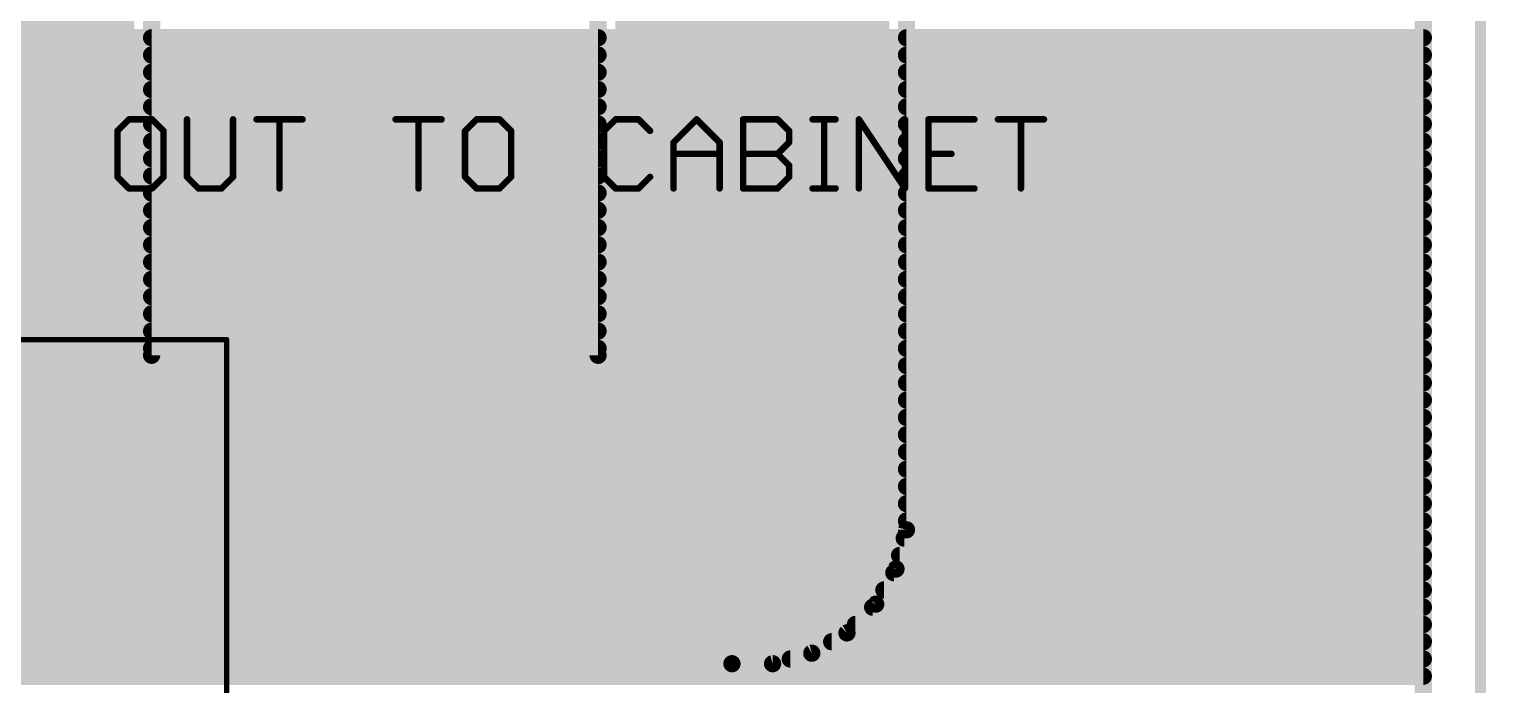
# Model space of a CAD drawing. Extents: x 0 to 10.8, y 0 to 6.1.
# Drawn here: x 8.201 to 9.552, y 4.568 to 5.176 of the extents above; entities that cross this region are included whole.
import ezdxf

# ---------------------------------------------------------------- set-up
doc = ezdxf.new("R2010")
doc.units = 0
for name, color, linetype in [('1', 22, 'CONTINUOUS'), ('16', 175, 'CONTINUOUS'), ('20', 7, 'CONTINUOUS'), ('21', 253, 'CONTINUOUS'), ('25', 253, 'CONTINUOUS'), ('29', 253, 'CONTINUOUS'), ('31', 253, 'CONTINUOUS'), ('39', 22, 'CONTINUOUS')]:
    doc.layers.add(name, color=color, linetype=linetype)

# ---------------------------------------------------------------- blocks, each defined once
blk = doc.blocks.new('RECT')
blk.add_solid([(-0.5, -0.5), (0.5, -0.5), (-0.5, 0.5), (0.5, 0.5)])

msp = doc.modelspace()

# ---------------------------------------------------------------- linework, layer by layer
at = {"layer": '1'}
for points, const_width in [([(9.49424, 6.029677), (9.49424, 4.517012)], 0.016), ([(8.172, 4.730606), (8.172, 5.273465)], 0.254), ([(8.872, 4.730606), (8.872, 5.273465)], 0.254), ([(8.314996, 4.873602), (8.314996, 5.292291)], 0.016), ([(8.729, 5.292291), (8.729, 4.873602)], 0.016), ([(9.014996, 4.711776), (9.014996, 5.292291)], 0.016), ([(8.314996, 5.168), (8.729, 5.168)], 0.016), ([(9.014996, 5.168), (9.49424, 5.168)], 0.016), ([(8.314996, 5.152), (8.729, 5.152)], 0.016), ([(9.014996, 5.152), (9.49424, 5.152)], 0.016), ([(8.314996, 5.136), (8.729, 5.136)], 0.016), ([(9.014996, 5.136), (9.49424, 5.136)], 0.016), ([(8.314996, 5.12), (8.729, 5.12)], 0.016), ([(9.014996, 5.12), (9.49424, 5.12)], 0.016), ([(8.314996, 5.104), (8.729, 5.104)], 0.016), ([(9.014996, 5.104), (9.49424, 5.104)], 0.016), ([(8.314996, 5.088), (8.729, 5.088)], 0.016), ([(9.014996, 5.088), (9.49424, 5.088)], 0.016), ([(8.314996, 5.072), (8.729, 5.072)], 0.016), ([(9.014996, 5.072), (9.49424, 5.072)], 0.016), ([(8.314996, 5.056), (8.729, 5.056)], 0.016), ([(9.014996, 5.056), (9.49424, 5.056)], 0.016), ([(8.314996, 5.04), (8.729, 5.04)], 0.016), ([(9.014996, 5.04), (9.49424, 5.04)], 0.016), ([(8.314996, 5.024), (8.729, 5.024)], 0.016), ([(9.014996, 5.024), (9.49424, 5.024)], 0.016), ([(8.314996, 5.008), (8.729, 5.008)], 0.016), ([(9.014996, 5.008), (9.49424, 5.008)], 0.016), ([(8.314996, 4.992), (8.729, 4.992)], 0.016), ([(9.014996, 4.992), (9.49424, 4.992)], 0.016), ([(8.314996, 4.976), (8.729, 4.976)], 0.016), ([(9.014996, 4.976), (9.49424, 4.976)], 0.016), ([(8.314996, 4.96), (8.729, 4.96)], 0.016), ([(9.014996, 4.96), (9.49424, 4.96)], 0.016), ([(8.314996, 4.944), (8.729, 4.944)], 0.016), ([(9.014996, 4.944), (9.49424, 4.944)], 0.016), ([(8.314996, 4.928), (8.729, 4.928)], 0.016), ([(9.014996, 4.928), (9.49424, 4.928)], 0.016), ([(8.314996, 4.912), (8.729, 4.912)], 0.016), ([(9.014996, 4.912), (9.49424, 4.912)], 0.016), ([(8.314996, 4.896), (8.729, 4.896)], 0.016), ([(9.014996, 4.896), (9.49424, 4.896)], 0.016), ([(8.314996, 4.88), (8.729, 4.88)], 0.016), ([(8.729, 4.873602), (8.314996, 4.873602)], 0.016), ([(9.014996, 4.88), (9.49424, 4.88)], 0.016), ([(9.014996, 4.864), (9.49424, 4.864)], 0.016), ([(8.172, 4.730606), (8.872, 4.730606)], 0.254), ([(9.014996, 4.848), (9.49424, 4.848)], 0.016), ([(9.014996, 4.832), (9.49424, 4.832)], 0.016), ([(9.014996, 4.816), (9.49424, 4.816)], 0.016), ([(9.014996, 4.8), (9.49424, 4.8)], 0.016), ([(9.014996, 4.784), (9.49424, 4.784)], 0.016), ([(9.014996, 4.768), (9.49424, 4.768)], 0.016), ([(9.014996, 4.752), (9.49424, 4.752)], 0.016), ([(9.014996, 4.736), (9.49424, 4.736)], 0.016), ([(9.014996, 4.72), (9.49424, 4.72)], 0.016), ([(9.005252, 4.675409), (9.014996, 4.711776)], 0.016), ([(9.012909, 4.704), (9.49424, 4.704)], 0.016), ([(9.008622, 4.688), (9.49424, 4.688)], 0.016), ([(8.986425, 4.642799), (9.005252, 4.675409)], 0.016), ([(9.003283, 4.672), (9.49424, 4.672)], 0.016), ([(8.994043, 4.656), (9.49424, 4.656)], 0.016), ([(8.959803, 4.616177), (8.986425, 4.642799)], 0.016), ([(8.983626, 4.64), (9.49424, 4.64)], 0.016), ([(8.927193, 4.59735), (8.959803, 4.616177)], 0.016), ([(8.967626, 4.624), (9.49424, 4.624)], 0.016), ([(8.945638, 4.608), (9.49424, 4.608)], 0.016), ([(8.153169, 4.587606), (8.853169, 4.587606)], 0.016), ([(8.853169, 4.587606), (8.890827, 4.587606)], 0.016), ([(8.890827, 4.587606), (8.927193, 4.59735)], 0.016), ([(8.907224, 4.592), (9.49424, 4.592)], 0.016), ([(7.140697, 4.576), (9.49424, 4.576)], 0.016)]:
    msp.add_lwpolyline(points, dxfattribs=dict(at, const_width=const_width))
for points, const_width in [([(8.314996, 5.172, 1), (8.314996, 5.164)], 0.008), ([(8.729, 5.164, 1), (8.729, 5.172)], 0.008), ([(9.014996, 5.172, 1), (9.014996, 5.164)], 0.008), ([(9.49424, 5.164, 1), (9.49424, 5.172)], 0.008), ([(8.314996, 5.156, 1), (8.314996, 5.148)], 0.008), ([(8.729, 5.148, 1), (8.729, 5.156)], 0.008), ([(9.014996, 5.156, 1), (9.014996, 5.148)], 0.008), ([(9.49424, 5.148, 1), (9.49424, 5.156)], 0.008), ([(8.314996, 5.14, 1), (8.314996, 5.132)], 0.008), ([(8.729, 5.132, 1), (8.729, 5.14)], 0.008), ([(9.014996, 5.14, 1), (9.014996, 5.132)], 0.008), ([(9.49424, 5.132, 1), (9.49424, 5.14)], 0.008), ([(8.314996, 5.124, 1), (8.314996, 5.116)], 0.008), ([(8.729, 5.116, 1), (8.729, 5.124)], 0.008), ([(9.014996, 5.124, 1), (9.014996, 5.116)], 0.008), ([(9.49424, 5.116, 1), (9.49424, 5.124)], 0.008), ([(8.314996, 5.108, 1), (8.314996, 5.1)], 0.008), ([(8.729, 5.1, 1), (8.729, 5.108)], 0.008), ([(9.014996, 5.108, 1), (9.014996, 5.1)], 0.008), ([(9.49424, 5.1, 1), (9.49424, 5.108)], 0.008), ([(8.314996, 5.092, 1), (8.314996, 5.084)], 0.008), ([(8.729, 5.084, 1), (8.729, 5.092)], 0.008), ([(9.014996, 5.092, 1), (9.014996, 5.084)], 0.008), ([(9.49424, 5.084, 1), (9.49424, 5.092)], 0.008), ([(8.314996, 5.076, 1), (8.314996, 5.068)], 0.008), ([(8.729, 5.068, 1), (8.729, 5.076)], 0.008), ([(9.014996, 5.076, 1), (9.014996, 5.068)], 0.008), ([(9.49424, 5.068, 1), (9.49424, 5.076)], 0.008), ([(8.314996, 5.06, 1), (8.314996, 5.052)], 0.008), ([(8.729, 5.052, 1), (8.729, 5.06)], 0.008), ([(9.014996, 5.06, 1), (9.014996, 5.052)], 0.008), ([(9.49424, 5.052, 1), (9.49424, 5.06)], 0.008), ([(8.314996, 5.044, 1), (8.314996, 5.036)], 0.008), ([(8.729, 5.036, 1), (8.729, 5.044)], 0.008), ([(9.014996, 5.044, 1), (9.014996, 5.036)], 0.008), ([(9.49424, 5.036, 1), (9.49424, 5.044)], 0.008), ([(8.314996, 5.028, 1), (8.314996, 5.02)], 0.008), ([(8.729, 5.02, 1), (8.729, 5.028)], 0.008), ([(9.014996, 5.028, 1), (9.014996, 5.02)], 0.008), ([(9.49424, 5.02, 1), (9.49424, 5.028)], 0.008), ([(8.314996, 5.012, 1), (8.314996, 5.004)], 0.008), ([(8.729, 5.004, 1), (8.729, 5.012)], 0.008), ([(9.014996, 5.012, 1), (9.014996, 5.004)], 0.008), ([(9.49424, 5.004, 1), (9.49424, 5.012)], 0.008), ([(8.314996, 4.996, 1), (8.314996, 4.988)], 0.008), ([(8.729, 4.988, 1), (8.729, 4.996)], 0.008), ([(9.014996, 4.996, 1), (9.014996, 4.988)], 0.008), ([(9.49424, 4.988, 1), (9.49424, 4.996)], 0.008), ([(8.314996, 4.98, 1), (8.314996, 4.972)], 0.008), ([(8.729, 4.972, 1), (8.729, 4.98)], 0.008), ([(9.014996, 4.98, 1), (9.014996, 4.972)], 0.008), ([(9.49424, 4.972, 1), (9.49424, 4.98)], 0.008), ([(8.314996, 4.964, 1), (8.314996, 4.956)], 0.008), ([(8.729, 4.956, 1), (8.729, 4.964)], 0.008), ([(9.014996, 4.964, 1), (9.014996, 4.956)], 0.008), ([(9.49424, 4.956, 1), (9.49424, 4.964)], 0.008), ([(8.314996, 4.948, 1), (8.314996, 4.94)], 0.008), ([(8.729, 4.94, 1), (8.729, 4.948)], 0.008), ([(9.014996, 4.948, 1), (9.014996, 4.94)], 0.008), ([(9.49424, 4.94, 1), (9.49424, 4.948)], 0.008), ([(8.314996, 4.932, 1), (8.314996, 4.924)], 0.008), ([(8.729, 4.924, 1), (8.729, 4.932)], 0.008), ([(9.014996, 4.932, 1), (9.014996, 4.924)], 0.008), ([(9.49424, 4.924, 1), (9.49424, 4.932)], 0.008), ([(8.314996, 4.916, 1), (8.314996, 4.908)], 0.008), ([(8.729, 4.908, 1), (8.729, 4.916)], 0.008), ([(9.014996, 4.916, 1), (9.014996, 4.908)], 0.008), ([(9.49424, 4.908, 1), (9.49424, 4.916)], 0.008), ([(8.314996, 4.9, 1), (8.314996, 4.892)], 0.008), ([(8.729, 4.892, 1), (8.729, 4.9)], 0.008), ([(9.014996, 4.9, 1), (9.014996, 4.892)], 0.008), ([(9.49424, 4.892, 1), (9.49424, 4.9)], 0.008), ([(8.314996, 4.884, 1), (8.314996, 4.876)], 0.008), ([(8.314996, 4.877602, 1), (8.314996, 4.869602)], 0.008), ([(8.310996, 4.873602, 1), (8.318996, 4.873602)], 0.008), ([(8.725, 4.873602, 1), (8.733, 4.873602)], 0.008), ([(8.729, 4.876, 1), (8.729, 4.884)], 0.008), ([(8.729, 4.869602, 1), (8.729, 4.877602)], 0.008), ([(9.014996, 4.884, 1), (9.014996, 4.876)], 0.008), ([(9.49424, 4.876, 1), (9.49424, 4.884)], 0.008), ([(9.014996, 4.868, 1), (9.014996, 4.86)], 0.008), ([(9.49424, 4.86, 1), (9.49424, 4.868)], 0.008), ([(8.172, 4.794106, 1), (8.172, 4.667106)], 0.127), ([(8.872, 4.667106, 1), (8.872, 4.794106)], 0.127), ([(9.014996, 4.852, 1), (9.014996, 4.844)], 0.008), ([(9.49424, 4.844, 1), (9.49424, 4.852)], 0.008), ([(9.014996, 4.836, 1), (9.014996, 4.828)], 0.008), ([(9.49424, 4.828, 1), (9.49424, 4.836)], 0.008), ([(9.014996, 4.82, 1), (9.014996, 4.812)], 0.008), ([(9.49424, 4.812, 1), (9.49424, 4.82)], 0.008), ([(9.014996, 4.804, 1), (9.014996, 4.796)], 0.008), ([(9.49424, 4.796, 1), (9.49424, 4.804)], 0.008), ([(8.1085, 4.730606, 1), (8.2355, 4.730606)], 0.127), ([(8.8085, 4.730606, 1), (8.9355, 4.730606)], 0.127), ([(9.014996, 4.788, 1), (9.014996, 4.78)], 0.008), ([(9.49424, 4.78, 1), (9.49424, 4.788)], 0.008), ([(9.014996, 4.772, 1), (9.014996, 4.764)], 0.008), ([(9.49424, 4.764, 1), (9.49424, 4.772)], 0.008), ([(9.014996, 4.756, 1), (9.014996, 4.748)], 0.008), ([(9.49424, 4.748, 1), (9.49424, 4.756)], 0.008), ([(9.014996, 4.74, 1), (9.014996, 4.732)], 0.008), ([(9.49424, 4.732, 1), (9.49424, 4.74)], 0.008), ([(9.014996, 4.724, 1), (9.014996, 4.716)], 0.008), ([(9.49424, 4.716, 1), (9.49424, 4.724)], 0.008), ([(9.010996, 4.711776, 1), (9.018996, 4.711776)], 0.008), ([(9.01886, 4.71074, 1), (9.011132, 4.712811)], 0.008), ([(9.012909, 4.708, 1), (9.012909, 4.7)], 0.008), ([(9.49424, 4.7, 1), (9.49424, 4.708)], 0.008), ([(9.008622, 4.692, 1), (9.008622, 4.684)], 0.008), ([(9.49424, 4.684, 1), (9.49424, 4.692)], 0.008), ([(9.003283, 4.676, 1), (9.003283, 4.668)], 0.008), ([(9.001388, 4.676445, 1), (9.009116, 4.674374)], 0.008), ([(9.008716, 4.67341, 1), (9.001788, 4.677409)], 0.008), ([(9.49424, 4.668, 1), (9.49424, 4.676)], 0.008), ([(8.994043, 4.66, 1), (8.994043, 4.652)], 0.008), ([(9.49424, 4.652, 1), (9.49424, 4.66)], 0.008), ([(8.983626, 4.644, 1), (8.983626, 4.636)], 0.008), ([(8.982961, 4.644799, 1), (8.989889, 4.640799)], 0.008), ([(8.989254, 4.639971, 1), (8.983597, 4.645628)], 0.008), ([(9.49424, 4.636, 1), (9.49424, 4.644)], 0.008), ([(8.956975, 4.619006, 1), (8.962632, 4.613349)], 0.008), ([(8.961803, 4.612713, 1), (8.957803, 4.619641)], 0.008), ([(8.967626, 4.628, 1), (8.967626, 4.62)], 0.008), ([(9.49424, 4.62, 1), (9.49424, 4.628)], 0.008), ([(8.945638, 4.612, 1), (8.945638, 4.604)], 0.008), ([(9.49424, 4.604, 1), (9.49424, 4.612)], 0.008), ([(8.853169, 4.591606, 1), (8.853169, 4.583606)], 0.008), ([(8.853169, 4.583606, 1), (8.853169, 4.591606)], 0.008), ([(8.889792, 4.59147, 1), (8.891862, 4.583743)], 0.008), ([(8.890827, 4.583606, 1), (8.890827, 4.591606)], 0.008), ([(8.907224, 4.596, 1), (8.907224, 4.588)], 0.008), ([(8.925193, 4.600815, 1), (8.929193, 4.593886)], 0.008), ([(8.928228, 4.593487, 1), (8.926158, 4.601214)], 0.008), ([(9.49424, 4.588, 1), (9.49424, 4.596)], 0.008), ([(9.49424, 4.572, 1), (9.49424, 4.58)], 0.008)]:
    msp.add_lwpolyline(points, format="xyb", dxfattribs=dict(at, const_width=const_width))
at = {"layer": '16', "const_width": 0.016}
for points in [[(9.49424, 6.029677), (9.49424, 4.517012)], [(6.568744, 5.168), (9.49424, 5.168)], [(6.568744, 5.152), (9.49424, 5.152)], [(6.568744, 5.136), (9.49424, 5.136)], [(6.568744, 5.12), (9.49424, 5.12)], [(6.568744, 5.104), (9.49424, 5.104)], [(6.568744, 5.088), (9.49424, 5.088)], [(6.568744, 5.072), (9.49424, 5.072)], [(6.568744, 5.056), (9.49424, 5.056)], [(7.029567, 5.04), (9.49424, 5.04)], [(7.051094, 5.024), (9.49424, 5.024)], [(7.055996, 5.008), (9.49424, 5.008)], [(7.053579, 4.992), (9.49424, 4.992)], [(7.041909, 4.976), (9.49424, 4.976)], [(7.004693, 4.96), (9.49424, 4.96)], [(6.988693, 4.944), (9.49424, 4.944)], [(6.972693, 4.928), (9.49424, 4.928)], [(6.956693, 4.912), (9.49424, 4.912)], [(6.940693, 4.896), (9.49424, 4.896)], [(6.924693, 4.88), (9.49424, 4.88)], [(6.908693, 4.864), (9.49424, 4.864)], [(6.892693, 4.848), (9.49424, 4.848)], [(6.876693, 4.832), (9.49424, 4.832)], [(6.860693, 4.816), (9.49424, 4.816)], [(6.844693, 4.8), (9.49424, 4.8)], [(6.828693, 4.784), (9.49424, 4.784)], [(6.812693, 4.768), (9.49424, 4.768)], [(6.811921, 4.752), (9.49424, 4.752)], [(6.815996, 4.736), (9.49424, 4.736)], [(6.812748, 4.72), (9.49424, 4.72)], [(6.799228, 4.704), (9.49424, 4.704)], [(6.568744, 4.688), (9.49424, 4.688)], [(6.568744, 4.672), (9.49424, 4.672)], [(6.568744, 4.656), (9.49424, 4.656)], [(6.568744, 4.64), (9.49424, 4.64)], [(6.568744, 4.624), (9.49424, 4.624)], [(6.568744, 4.608), (9.49424, 4.608)], [(6.568744, 4.592), (9.49424, 4.592)], [(6.568744, 4.576), (9.49424, 4.576)]]:
    msp.add_lwpolyline(points, dxfattribs=at)
at = {"layer": '16', "const_width": 0.008}
for points in [[(9.49424, 5.164, 1), (9.49424, 5.172)], [(9.49424, 5.148, 1), (9.49424, 5.156)], [(9.49424, 5.132, 1), (9.49424, 5.14)], [(9.49424, 5.116, 1), (9.49424, 5.124)], [(9.49424, 5.1, 1), (9.49424, 5.108)], [(9.49424, 5.084, 1), (9.49424, 5.092)], [(9.49424, 5.068, 1), (9.49424, 5.076)], [(9.49424, 5.052, 1), (9.49424, 5.06)], [(9.49424, 5.036, 1), (9.49424, 5.044)], [(9.49424, 5.02, 1), (9.49424, 5.028)], [(9.49424, 5.004, 1), (9.49424, 5.012)], [(9.49424, 4.988, 1), (9.49424, 4.996)], [(9.49424, 4.972, 1), (9.49424, 4.98)], [(9.49424, 4.956, 1), (9.49424, 4.964)], [(9.49424, 4.94, 1), (9.49424, 4.948)], [(9.49424, 4.924, 1), (9.49424, 4.932)], [(9.49424, 4.908, 1), (9.49424, 4.916)], [(9.49424, 4.892, 1), (9.49424, 4.9)], [(9.49424, 4.876, 1), (9.49424, 4.884)], [(9.49424, 4.86, 1), (9.49424, 4.868)], [(9.49424, 4.844, 1), (9.49424, 4.852)], [(9.49424, 4.828, 1), (9.49424, 4.836)], [(9.49424, 4.812, 1), (9.49424, 4.82)], [(9.49424, 4.796, 1), (9.49424, 4.804)], [(9.49424, 4.78, 1), (9.49424, 4.788)], [(9.49424, 4.764, 1), (9.49424, 4.772)], [(9.49424, 4.748, 1), (9.49424, 4.756)], [(9.49424, 4.732, 1), (9.49424, 4.74)], [(9.49424, 4.716, 1), (9.49424, 4.724)], [(9.49424, 4.7, 1), (9.49424, 4.708)], [(9.49424, 4.684, 1), (9.49424, 4.692)], [(9.49424, 4.668, 1), (9.49424, 4.676)], [(9.49424, 4.652, 1), (9.49424, 4.66)], [(9.49424, 4.636, 1), (9.49424, 4.644)], [(9.49424, 4.62, 1), (9.49424, 4.628)], [(9.49424, 4.604, 1), (9.49424, 4.612)], [(9.49424, 4.588, 1), (9.49424, 4.596)], [(9.49424, 4.572, 1), (9.49424, 4.58)]]:
    msp.add_lwpolyline(points, format="xyb", dxfattribs=at)
at = {"layer": '20', "const_width": 0.01}
msp.add_lwpolyline([(9.54724, 4.527559), (9.54724, 6.082677)], dxfattribs=at)
at = {"layer": '21', "const_width": 0.005}
for points in [[(8.384598, 4.888087), (7.959402, 4.888087)], [(8.384598, 3.903835), (8.384598, 4.888087)]]:
    msp.add_lwpolyline(points, dxfattribs=at)
at = {"layer": '21', "const_width": 0.0025}
for points in [[(8.385848, 4.888087, 1), (8.383348, 4.888087)], [(8.384598, 4.886837, 1), (8.384598, 4.889337)]]:
    msp.add_lwpolyline(points, format="xyb", dxfattribs=at)
at = {"layer": '25', "const_width": 0.006}
for points in [[(8.294055, 5.092339), (8.283382, 5.081665)], [(8.315406, 5.092339), (8.294055, 5.092339)], [(8.326083, 5.081665), (8.315406, 5.092339)], [(8.347835, 5.092339), (8.347835, 5.038961)], [(8.390535, 5.038961), (8.390535, 5.092339)], [(8.412287, 5.092339), (8.454988, 5.092339)], [(8.433638, 5.028287), (8.433638, 5.092339)], [(8.541193, 5.092339), (8.583894, 5.092339)], [(8.562543, 5.028287), (8.562543, 5.092339)], [(8.616319, 5.092339), (8.605646, 5.081665)], [(8.637669, 5.092339), (8.616319, 5.092339)], [(8.648346, 5.081665), (8.637669, 5.092339)], [(8.745224, 5.092339), (8.734551, 5.081665)], [(8.766575, 5.092339), (8.745224, 5.092339)], [(8.777252, 5.081665), (8.766575, 5.092339)], [(8.799004, 5.070988), (8.820354, 5.092339)], [(8.820354, 5.092339), (8.841705, 5.070988)], [(8.863457, 5.028287), (8.863457, 5.092339)], [(8.863457, 5.092339), (8.89548, 5.092339)], [(8.89548, 5.092339), (8.906157, 5.081665)], [(8.927909, 5.092339), (8.94926, 5.092339)], [(8.938583, 5.028287), (8.938583, 5.092339)], [(8.970878, 5.028287), (8.970878, 5.092339)], [(8.970878, 5.092339), (9.013579, 5.028287)], [(9.013579, 5.028287), (9.013579, 5.092339)], [(9.078031, 5.092339), (9.035331, 5.092339)], [(9.035331, 5.092339), (9.035331, 5.028287)], [(9.099783, 5.092339), (9.142484, 5.092339)], [(9.121134, 5.028287), (9.121134, 5.092339)], [(8.283382, 5.081665), (8.283382, 5.038961)], [(8.326083, 5.038961), (8.326083, 5.081665)], [(8.605646, 5.081665), (8.605646, 5.038961)], [(8.648346, 5.038961), (8.648346, 5.081665)], [(8.734551, 5.081665), (8.734551, 5.038961)], [(8.906157, 5.081665), (8.906157, 5.070988)], [(8.799004, 5.028287), (8.799004, 5.070988)], [(8.841705, 5.070988), (8.841705, 5.028287)], [(8.906157, 5.070988), (8.89548, 5.060311)], [(8.799004, 5.060311), (8.841705, 5.060311)], [(8.863457, 5.060311), (8.89548, 5.060311)], [(8.89548, 5.060311), (8.906157, 5.049638)], [(8.906157, 5.049638), (8.906157, 5.038961)], [(9.035331, 5.060311), (9.056681, 5.060311)], [(8.283382, 5.038961), (8.294055, 5.028287)], [(8.315406, 5.028287), (8.326083, 5.038961)], [(8.347835, 5.038961), (8.358508, 5.028287)], [(8.379858, 5.028287), (8.390535, 5.038961)], [(8.605646, 5.038961), (8.616319, 5.028287)], [(8.637669, 5.028287), (8.648346, 5.038961)], [(8.734551, 5.038961), (8.745224, 5.028287)], [(8.766575, 5.028287), (8.777252, 5.038961)], [(8.906157, 5.038961), (8.89548, 5.028287)], [(8.294055, 5.028287), (8.315406, 5.028287)], [(8.358508, 5.028287), (8.379858, 5.028287)], [(8.616319, 5.028287), (8.637669, 5.028287)], [(8.745224, 5.028287), (8.766575, 5.028287)], [(8.89548, 5.028287), (8.863457, 5.028287)], [(8.927909, 5.028287), (8.94926, 5.028287)], [(9.035331, 5.028287), (9.078031, 5.028287)]]:
    msp.add_lwpolyline(points, dxfattribs=at)
at = {"layer": '25', "const_width": 0.003}
for points in [[(8.294055, 5.093839, 1), (8.294055, 5.090839)], [(8.295116, 5.091278, 1), (8.292994, 5.093399)], [(8.316466, 5.093399, 1), (8.314345, 5.091278)], [(8.315406, 5.090839, 1), (8.315406, 5.093839)], [(8.349335, 5.092339, 1), (8.346335, 5.092339)], [(8.392035, 5.092339, 1), (8.389035, 5.092339)], [(8.412287, 5.093839, 1), (8.412287, 5.090839)], [(8.435138, 5.092339, 1), (8.432138, 5.092339)], [(8.454988, 5.090839, 1), (8.454988, 5.093839)], [(8.541193, 5.093839, 1), (8.541193, 5.090839)], [(8.564043, 5.092339, 1), (8.561043, 5.092339)], [(8.583894, 5.090839, 1), (8.583894, 5.093839)], [(8.616319, 5.093839, 1), (8.616319, 5.090839)], [(8.61738, 5.091278, 1), (8.615258, 5.093399)], [(8.63873, 5.093399, 1), (8.636609, 5.091278)], [(8.637669, 5.090839, 1), (8.637669, 5.093839)], [(8.745224, 5.093839, 1), (8.745224, 5.090839)], [(8.746285, 5.091278, 1), (8.744164, 5.093399)], [(8.767635, 5.093399, 1), (8.765514, 5.091278)], [(8.766575, 5.090839, 1), (8.766575, 5.093839)], [(8.821415, 5.093399, 1), (8.819294, 5.091278)], [(8.821415, 5.091278, 1), (8.819294, 5.093399)], [(8.864957, 5.092339, 1), (8.861957, 5.092339)], [(8.863457, 5.093839, 1), (8.863457, 5.090839)], [(8.896541, 5.093399, 1), (8.89442, 5.091278)], [(8.89548, 5.090839, 1), (8.89548, 5.093839)], [(8.927909, 5.093839, 1), (8.927909, 5.090839)], [(8.940083, 5.092339, 1), (8.937083, 5.092339)], [(8.94926, 5.090839, 1), (8.94926, 5.093839)], [(8.972378, 5.092339, 1), (8.969378, 5.092339)], [(8.972126, 5.093171, 1), (8.96963, 5.091507)], [(9.015079, 5.092339, 1), (9.012079, 5.092339)], [(9.035331, 5.093839, 1), (9.035331, 5.090839)], [(9.036831, 5.092339, 1), (9.033831, 5.092339)], [(9.078031, 5.090839, 1), (9.078031, 5.093839)], [(9.099783, 5.093839, 1), (9.099783, 5.090839)], [(9.122634, 5.092339, 1), (9.119634, 5.092339)], [(9.142484, 5.090839, 1), (9.142484, 5.093839)], [(8.284882, 5.081665, 1), (8.281882, 5.081665)], [(8.282321, 5.082726, 1), (8.284443, 5.080605)], [(8.327583, 5.081665, 1), (8.324583, 5.081665)], [(8.325022, 5.080604, 1), (8.327143, 5.082726)], [(8.607146, 5.081665, 1), (8.604146, 5.081665)], [(8.604585, 5.082726, 1), (8.606706, 5.080605)], [(8.649846, 5.081665, 1), (8.646846, 5.081665)], [(8.647286, 5.080604, 1), (8.649407, 5.082726)], [(8.736051, 5.081665, 1), (8.733051, 5.081665)], [(8.733491, 5.082726, 1), (8.735612, 5.080605)], [(8.776192, 5.080604, 1), (8.778312, 5.082726)], [(8.907657, 5.081665, 1), (8.904657, 5.081665)], [(8.905097, 5.080604, 1), (8.907218, 5.082726)], [(8.800504, 5.070988, 1), (8.797504, 5.070988)], [(8.797943, 5.072049, 1), (8.800065, 5.069928)], [(8.843205, 5.070988, 1), (8.840205, 5.070988)], [(8.840644, 5.069928, 1), (8.842765, 5.072049)], [(8.904657, 5.070988, 1), (8.907657, 5.070988)], [(8.907218, 5.069928, 1), (8.905097, 5.072049)], [(8.799004, 5.061811, 1), (8.799004, 5.058811)], [(8.841705, 5.058811, 1), (8.841705, 5.061811)], [(8.863457, 5.061811, 1), (8.863457, 5.058811)], [(8.896541, 5.061372, 1), (8.89442, 5.05925)], [(8.89442, 5.061372, 1), (8.896541, 5.05925)], [(8.89548, 5.058811, 1), (8.89548, 5.061811)], [(8.907657, 5.049638, 1), (8.904657, 5.049638)], [(8.905097, 5.048577, 1), (8.907218, 5.050699)], [(9.035331, 5.061811, 1), (9.035331, 5.058811)], [(9.056681, 5.058811, 1), (9.056681, 5.061811)], [(8.284443, 5.040021, 1), (8.282321, 5.0379)], [(8.281882, 5.038961, 1), (8.284882, 5.038961)], [(8.324583, 5.038961, 1), (8.327583, 5.038961)], [(8.327143, 5.0379, 1), (8.325022, 5.040021)], [(8.348895, 5.040021, 1), (8.346774, 5.0379)], [(8.346335, 5.038961, 1), (8.349335, 5.038961)], [(8.389035, 5.038961, 1), (8.392035, 5.038961)], [(8.391596, 5.0379, 1), (8.389475, 5.040021)], [(8.606706, 5.040021, 1), (8.604585, 5.0379)], [(8.604146, 5.038961, 1), (8.607146, 5.038961)], [(8.646846, 5.038961, 1), (8.649846, 5.038961)], [(8.649407, 5.0379, 1), (8.647286, 5.040021)], [(8.733051, 5.038961, 1), (8.736051, 5.038961)], [(8.735612, 5.040021, 1), (8.733491, 5.0379)], [(8.778312, 5.0379, 1), (8.776192, 5.040021)], [(8.904657, 5.038961, 1), (8.907657, 5.038961)], [(8.907218, 5.0379, 1), (8.905097, 5.040021)], [(8.294055, 5.029787, 1), (8.294055, 5.026787)], [(8.292994, 5.027227, 1), (8.295116, 5.029348)], [(8.314345, 5.029348, 1), (8.316466, 5.027227)], [(8.315406, 5.026787, 1), (8.315406, 5.029787)], [(8.358508, 5.029787, 1), (8.358508, 5.026787)], [(8.357447, 5.027227, 1), (8.359569, 5.029348)], [(8.378798, 5.029348, 1), (8.380919, 5.027227)], [(8.379858, 5.026787, 1), (8.379858, 5.029787)], [(8.432138, 5.028287, 1), (8.435138, 5.028287)], [(8.561043, 5.028287, 1), (8.564043, 5.028287)], [(8.616319, 5.029787, 1), (8.616319, 5.026787)], [(8.615258, 5.027227, 1), (8.61738, 5.029348)], [(8.636609, 5.029348, 1), (8.63873, 5.027227)], [(8.637669, 5.026787, 1), (8.637669, 5.029787)], [(8.745224, 5.029787, 1), (8.745224, 5.026787)], [(8.744164, 5.027227, 1), (8.746285, 5.029348)], [(8.765514, 5.029348, 1), (8.767635, 5.027227)], [(8.766575, 5.026787, 1), (8.766575, 5.029787)], [(8.797504, 5.028287, 1), (8.800504, 5.028287)], [(8.840205, 5.028287, 1), (8.843205, 5.028287)], [(8.863457, 5.029787, 1), (8.863457, 5.026787)], [(8.861957, 5.028287, 1), (8.864957, 5.028287)], [(8.89442, 5.029348, 1), (8.896541, 5.027227)], [(8.89548, 5.026787, 1), (8.89548, 5.029787)], [(8.927909, 5.029787, 1), (8.927909, 5.026787)], [(8.937083, 5.028287, 1), (8.940083, 5.028287)], [(8.94926, 5.026787, 1), (8.94926, 5.029787)], [(8.969378, 5.028287, 1), (8.972378, 5.028287)], [(9.012079, 5.028287, 1), (9.015079, 5.028287)], [(9.012331, 5.027455, 1), (9.014827, 5.029119)], [(9.035331, 5.029787, 1), (9.035331, 5.026787)], [(9.033831, 5.028287, 1), (9.036831, 5.028287)], [(9.078031, 5.026787, 1), (9.078031, 5.029787)], [(9.119634, 5.028287, 1), (9.122634, 5.028287)]]:
    msp.add_lwpolyline(points, format="xyb", dxfattribs=at)
at = {"layer": '39', "const_width": 0.005}
for points in [[(8.384598, 4.888087), (7.959402, 4.888087)], [(8.384598, 3.903835), (8.384598, 4.888087)]]:
    msp.add_lwpolyline(points, dxfattribs=at)
at = {"layer": '39', "const_width": 0.0025}
for points in [[(8.385848, 4.888087, 1), (8.383348, 4.888087)], [(8.384598, 4.886837, 1), (8.384598, 4.889337)]]:
    msp.add_lwpolyline(points, format="xyb", dxfattribs=at)

# ---------------------------------------------------------------- block references
at = {"layer": '1', "xscale": 0.23622, "yscale": 0.23622, "rotation": 90}
msp.add_blockref('RECT', (8.172, 4.730606), dxfattribs=at)
at = {"layer": '29', "xscale": 0.24422, "yscale": 0.24422, "rotation": 90}
msp.add_blockref('RECT', (8.172, 4.730606), dxfattribs=at)
at = {"layer": '31', "xscale": 0.23622, "yscale": 0.23622, "rotation": 90}
msp.add_blockref('RECT', (8.172, 4.730606), dxfattribs=at)

doc.saveas('drawing.dxf')
